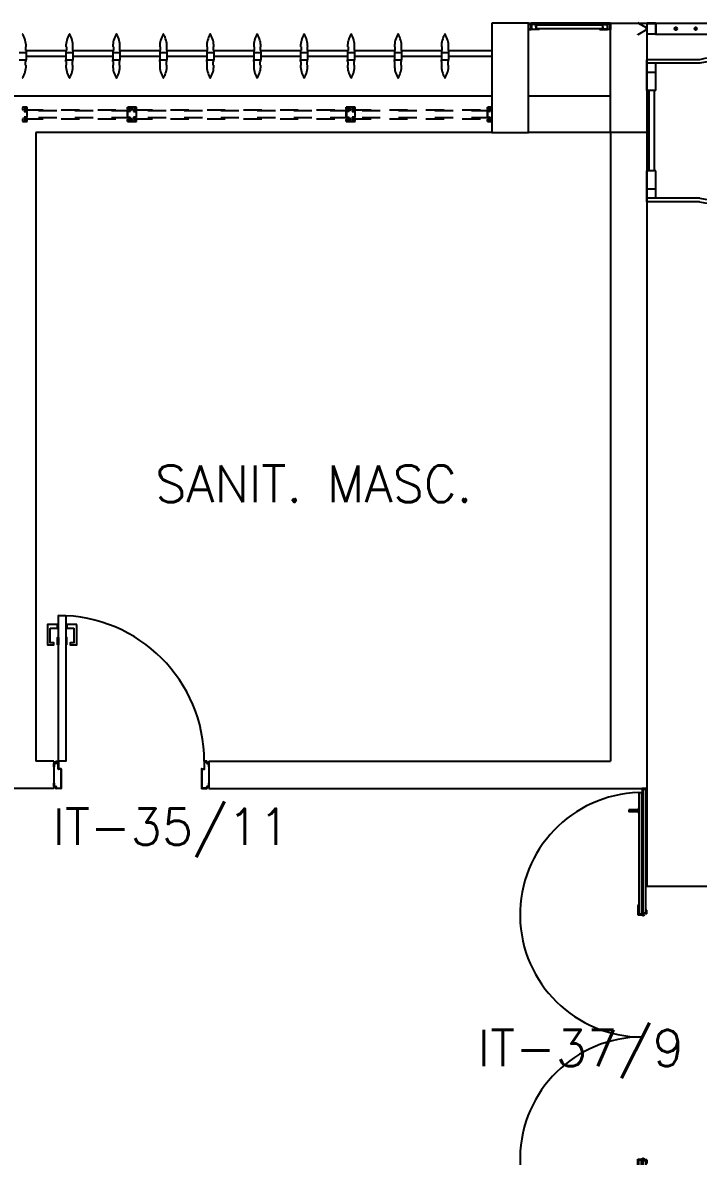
# Model space of a CAD drawing. Header units: millimetres. Extents: x 2686 to 2939, y 1294 to 1441.
# Drawn here: x 2727.7 to 2731.4, y 1432.36 to 1438.58 of the extents above; entities that cross this region are included whole.
import ezdxf

# ---------------------------------------------------------------- set-up
doc = ezdxf.new("R2010")
doc.units = ezdxf.units.MM
doc.linetypes.add('DASHED2', pattern=[0.375, 0.25, -0.125])
doc.linetypes.add('HIDDEN', pattern=[0.375, 0.25, -0.125])
for name, color, linetype in [('AR-ALV', 2, 'Continuous'), ('AR-BRISES', 1, 'Continuous'), ('AR-ESQ', 1, 'Continuous'), ('AR-ESTC', 3, 'Continuous'), ('AR-PORTA', 1, 'Continuous'), ('AR-VIDRO', 2, 'Continuous'), ('BR-PAINEL', 1, 'Continuous'), ('BR-SUPORTE', 1, 'Continuous'), ('DT-ESQ-BAGUETE-C', 1, 'Continuous'), ('DT-ESQ-C', 2, 'Continuous'), ('DT-ESQ-PERFIL CADEIRA-C', 2, 'Continuous'), ('DT-ESQ-PERFIL CADEIRA-V', 2, 'Continuous'), ('DT-ESQ-VENEZIANA-C', 1, 'Continuous'), ('DT-ESQ-VENEZIANA-V', 1, 'Continuous'), ('DT-ESQ-VIDRO-PROJ', 32, 'HIDDEN'), ('DT-TXTMOD', 1, 'Continuous'), ('ENDEREÇO', 2, 'Continuous'), ('EQUIPAMENTO', 2, 'Continuous'), ('grapa', 21, 'HIDDEN'), ('insercao', 4, 'Continuous'), ('maçaneta', 1, 'Continuous'), ('montantes', 1, 'Continuous'), ('mov', 1, 'Continuous'), ('PM-PERFIL U-C', 2, 'Continuous'), ('pm1', 2, 'Continuous'), ('porta-c', 1, 'Continuous'), ('porta-v', 2, 'Continuous'), ('soleira', 1, 'Continuous'), ('TEXTO', 2, 'Continuous')]:
    doc.layers.add(name, color=color, linetype=linetype)
doc.styles.add('S10', font='simplex.shx', dxfattribs={"height": 0.1})
doc.styles.add('UNB-100', font='simplex.shx', dxfattribs={"height": 0.2})
doc.styles.add('UNB1-100', font='simplex.shx', dxfattribs={"height": 0.2})

# ---------------------------------------------------------------- blocks, each defined once
blk = doc.blocks.new('EF58-P')
at = {"layer": 'DT-ESQ-VIDRO-PROJ', "ltscale": 0.1}
for points in [[(0.025, -0.1285), (0.025, -0.1385, -0.414214), (0.0235, -0.14), (0.0015, -0.14, -0.414214), (0, -0.1385), (0, -0.125), (0.0015, -0.125), (0.0015, -0.138, 0.414214), (0.002, -0.1385), (0.023, -0.1385, 0.414214), (0.0235, -0.138), (0.0235, -0.1285), (0.0105, -0.1285, -0.414214), (0.009, -0.127), (0.009, -0.117, -0.414214), (0.0105, -0.1155), (0.0235, -0.1155), (0.0235, -0.0845), (0.0105, -0.0845, -0.414214), (0.009, -0.083), (0.009, -0.073, -0.414214), (0.0105, -0.0715), (0.0235, -0.0715), (0.0235, -0.062, 0.414214), (0.023, -0.0615), (0.002, -0.0615, 0.414214), (0.0015, -0.062), (0.0015, -0.075), (0, -0.075), (0, -0.0615, -0.414214), (0.0015, -0.06), (0.0235, -0.06, -0.414214), (0.025, -0.0615), (0.025, -0.0715, -0.414214), (0.0235, -0.073), (0.0105, -0.073), (0.0105, -0.083), (0.0235, -0.083), (0.0235, -0.083, -0.414214), (0.025, -0.0845), (0.025, -0.1155, -0.414214), (0.0235, -0.117), (0.0235, -0.117), (0.0105, -0.117), (0.0105, -0.127), (0.0235, -0.127, -0.414214)], [(0.75, -0.1285), (0.75, -0.1385, 0.414214), (0.7515, -0.14), (0.7735, -0.14, 0.414214), (0.775, -0.1385), (0.775, -0.125), (0.7735, -0.125), (0.7735, -0.138, -0.414214), (0.773, -0.1385), (0.752, -0.1385, -0.414214), (0.7515, -0.138), (0.7515, -0.1285), (0.7645, -0.1285, 0.414214), (0.766, -0.127), (0.766, -0.117, 0.414214), (0.7645, -0.1155), (0.7515, -0.1155), (0.7515, -0.0845), (0.7645, -0.0845, 0.414214), (0.766, -0.083), (0.766, -0.073, 0.414214), (0.7645, -0.0715), (0.7515, -0.0715), (0.7515, -0.062, -0.414214), (0.752, -0.0615), (0.773, -0.0615, -0.414214), (0.7735, -0.062), (0.7735, -0.075), (0.775, -0.075), (0.775, -0.0615, 0.414214), (0.7735, -0.06), (0.7515, -0.06, 0.414214), (0.75, -0.0615), (0.75, -0.0715, 0.414214), (0.7515, -0.073), (0.7645, -0.073), (0.7645, -0.083), (0.7515, -0.083), (0.7515, -0.083, 0.414214), (0.75, -0.0845), (0.75, -0.1155, 0.414214), (0.7515, -0.117), (0.7515, -0.117), (0.7645, -0.117), (0.7645, -0.127), (0.7515, -0.127, 0.414214)], [(0.8, -0.1285), (0.8, -0.1385, -0.414214), (0.7985, -0.14), (0.7765, -0.14, -0.414214), (0.775, -0.1385), (0.775, -0.125), (0.7765, -0.125), (0.7765, -0.138, 0.414214), (0.777, -0.1385), (0.798, -0.1385, 0.414214), (0.7985, -0.138), (0.7985, -0.1285), (0.7855, -0.1285, -0.414214), (0.784, -0.127), (0.784, -0.117, -0.414214), (0.7855, -0.1155), (0.7985, -0.1155), (0.7985, -0.0845), (0.7855, -0.0845, -0.414214), (0.784, -0.083), (0.784, -0.073, -0.414214), (0.7855, -0.0715), (0.7985, -0.0715), (0.7985, -0.062, 0.414214), (0.798, -0.0615), (0.777, -0.0615, 0.414214), (0.7765, -0.062), (0.7765, -0.075), (0.775, -0.075), (0.775, -0.0615, -0.414214), (0.7765, -0.06), (0.7985, -0.06, -0.414214), (0.8, -0.0615), (0.8, -0.0715, -0.414214), (0.7985, -0.073), (0.7855, -0.073), (0.7855, -0.083), (0.7985, -0.083), (0.7985, -0.083, -0.414214), (0.8, -0.0845), (0.8, -0.1155, -0.414214), (0.7985, -0.117), (0.7985, -0.117), (0.7855, -0.117), (0.7855, -0.127), (0.7985, -0.127, -0.414214)], [(1.95, -0.1285), (1.95, -0.1385, 0.414214), (1.9515, -0.14), (1.9735, -0.14, 0.414214), (1.975, -0.1385), (1.975, -0.125), (1.9735, -0.125), (1.9735, -0.138, -0.414214), (1.973, -0.1385), (1.952, -0.1385, -0.414214), (1.9515, -0.138), (1.9515, -0.1285), (1.9645, -0.1285, 0.414214), (1.966, -0.127), (1.966, -0.117, 0.414214), (1.9645, -0.1155), (1.9515, -0.1155), (1.9515, -0.0845), (1.9645, -0.0845, 0.414214), (1.966, -0.083), (1.966, -0.073, 0.414214), (1.9645, -0.0715), (1.9515, -0.0715), (1.9515, -0.062, -0.414214), (1.952, -0.0615), (1.973, -0.0615, -0.414214), (1.9735, -0.062), (1.9735, -0.075), (1.975, -0.075), (1.975, -0.0615, 0.414214), (1.9735, -0.06), (1.9515, -0.06, 0.414214), (1.95, -0.0615), (1.95, -0.0715, 0.414214), (1.9515, -0.073), (1.9645, -0.073), (1.9645, -0.083), (1.9515, -0.083), (1.9515, -0.083, 0.414214), (1.95, -0.0845), (1.95, -0.1155, 0.414214), (1.9515, -0.117), (1.9515, -0.117), (1.9645, -0.117), (1.9645, -0.127), (1.9515, -0.127, 0.414214)], [(2, -0.1285), (2, -0.1385, -0.414214), (1.9985, -0.14), (1.9765, -0.14, -0.414214), (1.975, -0.1385), (1.975, -0.125), (1.9765, -0.125), (1.9765, -0.138, 0.414214), (1.977, -0.1385), (1.998, -0.1385, 0.414214), (1.9985, -0.138), (1.9985, -0.1285), (1.9855, -0.1285, -0.414214), (1.984, -0.127), (1.984, -0.117, -0.414214), (1.9855, -0.1155), (1.9985, -0.1155), (1.9985, -0.0845), (1.9855, -0.0845, -0.414214), (1.984, -0.083), (1.984, -0.073, -0.414214), (1.9855, -0.0715), (1.9985, -0.0715), (1.9985, -0.062, 0.414214), (1.998, -0.0615), (1.977, -0.0615, 0.414214), (1.9765, -0.062), (1.9765, -0.075), (1.975, -0.075), (1.975, -0.0615, -0.414214), (1.9765, -0.06), (1.9985, -0.06, -0.414214), (2, -0.0615), (2, -0.0715, -0.414214), (1.9985, -0.073), (1.9855, -0.073), (1.9855, -0.083), (1.9985, -0.083), (1.9985, -0.083, -0.414214), (2, -0.0845), (2, -0.1155, -0.414214), (1.9985, -0.117), (1.9985, -0.117), (1.9855, -0.117), (1.9855, -0.127), (1.9985, -0.127, -0.414214)]]:
    blk.add_lwpolyline(points, format="xyb", close=True, dxfattribs=at)
for points in [[(2.575, -0.125), (2.5735, -0.125), (2.5735, -0.138, -0.414214), (2.573, -0.1385), (2.552, -0.1385, -0.414214), (2.5515, -0.138), (2.5515, -0.1285), (2.5645, -0.1285, 0.414214), (2.566, -0.127), (2.566, -0.117, 0.414214), (2.5645, -0.1155), (2.5515, -0.1155), (2.5515, -0.0845), (2.5645, -0.0845, 0.414214), (2.566, -0.083), (2.566, -0.073, 0.414214), (2.5645, -0.0715), (2.5515, -0.0715), (2.5515, -0.062, -0.414214), (2.552, -0.0615), (2.573, -0.0615, -0.414214), (2.5735, -0.062), (2.5735, -0.075), (2.575, -0.075)], [(2.575, -0.0615, 0.414214), (2.5735, -0.06), (2.5515, -0.06, 0.414214), (2.55, -0.0615), (2.55, -0.0715, 0.414214), (2.5515, -0.073), (2.5645, -0.073), (2.5645, -0.083), (2.5515, -0.083), (2.5515, -0.083, 0.414214), (2.55, -0.0845), (2.55, -0.1155, 0.414214), (2.5515, -0.117), (2.5515, -0.117), (2.5645, -0.117), (2.5645, -0.127), (2.5515, -0.127, 0.414214), (2.55, -0.1285), (2.55, -0.1385, 0.414214), (2.5515, -0.14), (2.5735, -0.14, 0.414214), (2.575, -0.1385)]]:
    blk.add_lwpolyline(points, format="xyb", dxfattribs=at)
for points in [[(0.7625, -0.081), (0.7625, -0.075), (0.0125, -0.075), (0.0125, -0.081)], [(0.7625, -0.119), (0.7625, -0.125), (0.0125, -0.125), (0.0125, -0.119)], [(1.9625, -0.081), (1.9625, -0.075), (0.7875, -0.075), (0.7875, -0.081)], [(1.9625, -0.119), (1.9625, -0.125), (0.7875, -0.125), (0.7875, -0.119)], [(2.5625, -0.081), (2.5625, -0.075), (1.9875, -0.075), (1.9875, -0.081)], [(2.5625, -0.119), (2.5625, -0.125), (1.9875, -0.125), (1.9875, -0.119)]]:
    blk.add_lwpolyline(points, close=True, dxfattribs=at)
at = {"layer": 'DT-TXTMOD', "ltscale": 0.1, "style": 'S10', "flags": 3}
for tag, p in [('M01', (0.025, -0.28)), ('M02', (0.3253, -0.28)), ('M03', (0.627, -0.28)), ('M04', (0.9288, -0.28)), ('M05', (1.2306, -0.28)), ('M06', (1.5323, -0.28)), ('M07', (1.8341, -0.28)), ('M08', (2.1359, -0.28)), ('M09', (2.4376, -0.28)), ('M10', (2.7394, -0.28)), ('M11', (3.0412, -0.28)), ('M12', (3.3429, -0.28)), ('M13', (3.6447, -0.28)), ('M14', (3.9464, -0.28)), ('M15', (4.2482, -0.28)), ('M16', (4.55, -0.28)), ('M17', (4.8517, -0.28))]:
    blk.add_attdef(tag, p, '', height=0.1, dxfattribs=at)
blk = doc.blocks.new('PV1')
at = {"layer": 'AR-VIDRO'}
for p, q in [((0.6825, 0.02), (0.005, 0.02)), ((0.6825, 0.005), (0.005, 0.005)), ((0.0215, 0.0443), (0.0215, 0.0293)), ((0.0215, 0.0443), (0.6875, 0.0443)), ((0.0215, 0.0293), (0.6875, 0.0293)), ((2.7035, 0.0443), (2.0375, 0.0443)), ((2.7035, 0.0293), (2.0375, 0.0293)), ((2.0425, 0.02), (2.72, 0.02)), ((2.0425, 0.005), (2.72, 0.005)), ((2.7035, 0.0443), (2.7035, 0.0293))]:
    blk.add_line(p, q, dxfattribs=at)
at = {"layer": 'maçaneta'}
for p, q in [((0.1165, 0.0993), (0.1265, 0.0993)), ((0.1165, 0.0493), (0.1165, 0.0993)), ((0.1265, 0.0493), (0.1265, 0.0993)), ((2.5985, 0.0493), (2.5985, 0.0993)), ((2.6085, 0.0993), (2.5985, 0.0993)), ((2.6085, 0.0493), (2.6085, 0.0993)), ((0.1115, 0.0443), (0.1115, 0.0493)), ((0.1115, 0.0493), (0.1315, 0.0493)), ((0.1315, 0.0443), (0.1315, 0.0493)), ((2.6135, 0.0493), (2.5935, 0.0493)), ((2.5935, 0.0443), (2.5935, 0.0493)), ((2.6135, 0.0443), (2.6135, 0.0493))]:
    blk.add_line(p, q, dxfattribs=at)
at = {"layer": 'montantes'}
for p, q in [((0, 0), (0, 0.025)), ((0, 0.025), (0.02, 0.025)), ((0, 0), (0.02, 0)), ((0.005, 0.005), (0.005, 0.02)), ((0.02, 0.02), (0.02, 0.025)), ((0.02, 0), (0.02, 0.005)), ((0.6425, 0.0493), (0.6925, 0.0493)), ((0.6425, 0.025), (0.6925, 0.025)), ((0.6875, 0.025), (0.6675, 0.025)), ((0.6675, 0.02), (0.6675, 0.025)), ((0.6675, 0), (0.6675, 0.005)), ((0.6875, 0), (0.6675, 0)), ((0.6825, 0.005), (0.6825, 0.02)), ((0.6875, 0.0443), (0.6875, 0.0293)), ((0.6875, 0), (0.6875, 0.025)), ((0.6925, 0.0493), (0.6925, 0.025)), ((2.0325, 0.0493), (2.0325, 0.025)), ((2.0825, 0.0493), (2.0325, 0.0493)), ((2.0825, 0.025), (2.0325, 0.025)), ((2.0375, 0.0443), (2.0375, 0.0293)), ((2.0375, 0.025), (2.0575, 0.025)), ((2.0375, 0), (2.0375, 0.025)), ((2.0375, 0), (2.0575, 0)), ((2.0425, 0.005), (2.0425, 0.02)), ((2.0575, 0.02), (2.0575, 0.025)), ((2.0575, 0), (2.0575, 0.005)), ((2.705, 0.02), (2.705, 0.025)), ((2.725, 0.025), (2.705, 0.025)), ((2.705, 0), (2.705, 0.005)), ((2.725, 0), (2.705, 0)), ((2.72, 0.005), (2.72, 0.02)), ((2.725, 0), (2.725, 0.025))]:
    blk.add_line(p, q, dxfattribs=at)
for centre in [(0.6925, 0.02), (2.0325, 0.02)]:
    blk.add_circle(centre, 0.005, dxfattribs=at)
for centre, start, end in [((0.6425, 0.0443), 90, 180), ((0.6425, 0.03), 180, 270), ((2.0825, 0.0443), 0, 90), ((2.0825, 0.03), 270, 0)]:
    blk.add_arc(centre, 0.005, start, end, dxfattribs=at)
at = {"layer": 'mov'}
for centre, start, end in [((0.692, 0.025), 0, 178.35472), ((2.033, 0.025), 1.64528, 180)]:
    blk.add_arc(centre, 0.6705, start, end, dxfattribs=at)
blk = doc.blocks.new('BR-MODULO8')
at = {"layer": 'BR-PAINEL'}
for p, q in [((-2.5583, 0.27), (-2.5583, 0.25)), ((-2.5558, 0.27), (-2.5583, 0.27)), ((-2.5558, 0.25), (-2.5583, 0.25)), ((-2.5558, 0.25), (-2.5558, 0.24)), ((-2.3367, 0.27), (-2.3342, 0.27)), ((-2.3367, 0.25), (-2.3367, 0.24)), ((-2.3367, 0.25), (-2.3342, 0.25)), ((-2.3342, 0.27), (-2.3342, 0.25)), ((-2.3008, 0.27), (-2.3008, 0.25)), ((-2.2983, 0.27), (-2.3008, 0.27)), ((-2.2983, 0.25), (-2.3008, 0.25)), ((-2.2983, 0.25), (-2.2983, 0.24)), ((-2.0792, 0.27), (-2.0767, 0.27)), ((-2.0792, 0.25), (-2.0792, 0.24)), ((-2.0792, 0.25), (-2.0767, 0.25)), ((-2.0767, 0.27), (-2.0767, 0.25)), ((-2.0433, 0.27), (-2.0433, 0.25)), ((-2.0408, 0.27), (-2.0433, 0.27)), ((-2.0408, 0.25), (-2.0433, 0.25)), ((-2.0408, 0.25), (-2.0408, 0.24)), ((-1.8217, 0.27), (-1.8192, 0.27)), ((-1.8217, 0.25), (-1.8217, 0.24)), ((-1.8217, 0.25), (-1.8192, 0.25)), ((-1.8192, 0.27), (-1.8192, 0.25)), ((-1.7858, 0.27), (-1.7858, 0.25)), ((-1.7833, 0.27), (-1.7858, 0.27)), ((-1.7833, 0.25), (-1.7858, 0.25)), ((-1.7833, 0.25), (-1.7833, 0.24)), ((-1.5642, 0.27), (-1.5617, 0.27)), ((-1.5642, 0.25), (-1.5642, 0.24)), ((-1.5642, 0.25), (-1.5617, 0.25)), ((-1.5617, 0.27), (-1.5617, 0.25)), ((-1.5283, 0.27), (-1.5283, 0.25)), ((-1.5258, 0.27), (-1.5283, 0.27)), ((-1.5258, 0.25), (-1.5283, 0.25)), ((-1.5258, 0.25), (-1.5258, 0.24)), ((-1.3067, 0.27), (-1.3042, 0.27)), ((-1.3067, 0.25), (-1.3067, 0.24)), ((-1.3067, 0.25), (-1.3042, 0.25)), ((-1.3042, 0.27), (-1.3042, 0.25)), ((-1.2708, 0.27), (-1.2708, 0.25)), ((-1.2683, 0.27), (-1.2708, 0.27)), ((-1.2683, 0.25), (-1.2708, 0.25)), ((-1.2683, 0.25), (-1.2683, 0.24)), ((-1.0492, 0.27), (-1.0467, 0.27)), ((-1.0492, 0.25), (-1.0492, 0.24)), ((-1.0492, 0.25), (-1.0467, 0.25)), ((-1.0467, 0.27), (-1.0467, 0.25)), ((-1.0133, 0.27), (-1.0133, 0.25)), ((-1.0108, 0.27), (-1.0133, 0.27)), ((-1.0108, 0.25), (-1.0133, 0.25)), ((-1.0108, 0.25), (-1.0108, 0.24)), ((-0.7917, 0.27), (-0.7892, 0.27)), ((-0.7917, 0.25), (-0.7917, 0.24)), ((-0.7917, 0.25), (-0.7892, 0.25)), ((-0.7892, 0.27), (-0.7892, 0.25)), ((-0.7558, 0.27), (-0.7558, 0.25)), ((-0.7533, 0.27), (-0.7558, 0.27)), ((-0.7533, 0.25), (-0.7558, 0.25)), ((-0.7533, 0.25), (-0.7533, 0.24)), ((-0.5342, 0.27), (-0.5317, 0.27)), ((-0.5342, 0.25), (-0.5317, 0.25)), ((-0.5342, 0.25), (-0.5342, 0.24)), ((-0.5317, 0.27), (-0.5317, 0.25)), ((-0.4958, 0.27), (-0.4983, 0.27)), ((-0.4983, 0.27), (-0.4983, 0.25)), ((-0.4958, 0.25), (-0.4983, 0.25)), ((-0.4958, 0.25), (-0.4958, 0.24)), ((-0.2767, 0.27), (-0.2742, 0.27)), ((-0.2767, 0.25), (-0.2767, 0.24)), ((-0.2767, 0.25), (-0.2742, 0.25)), ((-0.2742, 0.27), (-0.2742, 0.25)), ((-0.2408, 0.27), (-0.2408, 0.25)), ((-0.2383, 0.27), (-0.2408, 0.27)), ((-0.2383, 0.25), (-0.2408, 0.25)), ((-0.2383, 0.25), (-0.2383, 0.24)), ((-2.5942, 0.24), (-2.5558, 0.24)), ((-2.5942, 0.2), (-2.5558, 0.2)), ((-2.5558, 0.19), (-2.5583, 0.19)), ((-2.5583, 0.17), (-2.5583, 0.19)), ((-2.5558, 0.24), (-2.5558, 0.2)), ((-2.5558, 0.19), (-2.5558, 0.2)), ((-2.3367, 0.24), (-2.2983, 0.24)), ((-2.3367, 0.24), (-2.3367, 0.2)), ((-2.3367, 0.2), (-2.2983, 0.2)), ((-2.3367, 0.19), (-2.3367, 0.2)), ((-2.3367, 0.19), (-2.3342, 0.19)), ((-2.3342, 0.17), (-2.3342, 0.19)), ((-2.2983, 0.19), (-2.3008, 0.19)), ((-2.3008, 0.17), (-2.3008, 0.19)), ((-2.2983, 0.24), (-2.2983, 0.2)), ((-2.2983, 0.19), (-2.2983, 0.2)), ((-2.0792, 0.24), (-2.0408, 0.24)), ((-2.0792, 0.24), (-2.0792, 0.2)), ((-2.0792, 0.2), (-2.0408, 0.2)), ((-2.0792, 0.19), (-2.0792, 0.2)), ((-2.0792, 0.19), (-2.0767, 0.19)), ((-2.0767, 0.17), (-2.0767, 0.19)), ((-2.0408, 0.19), (-2.0433, 0.19)), ((-2.0433, 0.17), (-2.0433, 0.19)), ((-2.0408, 0.24), (-2.0408, 0.2)), ((-2.0408, 0.19), (-2.0408, 0.2)), ((-1.8217, 0.24), (-1.7833, 0.24)), ((-1.8217, 0.24), (-1.8217, 0.2)), ((-1.8217, 0.2), (-1.7833, 0.2)), ((-1.8217, 0.19), (-1.8217, 0.2)), ((-1.8217, 0.19), (-1.8192, 0.19)), ((-1.8192, 0.17), (-1.8192, 0.19)), ((-1.7833, 0.19), (-1.7858, 0.19)), ((-1.7858, 0.17), (-1.7858, 0.19)), ((-1.7833, 0.24), (-1.7833, 0.2)), ((-1.7833, 0.19), (-1.7833, 0.2)), ((-1.5642, 0.24), (-1.5258, 0.24)), ((-1.5642, 0.24), (-1.5642, 0.2)), ((-1.5642, 0.2), (-1.5258, 0.2)), ((-1.5642, 0.19), (-1.5642, 0.2)), ((-1.5642, 0.19), (-1.5617, 0.19)), ((-1.5617, 0.17), (-1.5617, 0.19)), ((-1.5258, 0.19), (-1.5283, 0.19)), ((-1.5283, 0.17), (-1.5283, 0.19)), ((-1.5258, 0.24), (-1.5258, 0.2)), ((-1.5258, 0.19), (-1.5258, 0.2)), ((-1.3067, 0.24), (-1.2683, 0.24)), ((-1.3067, 0.24), (-1.3067, 0.2)), ((-1.3067, 0.2), (-1.2683, 0.2)), ((-1.3067, 0.19), (-1.3067, 0.2)), ((-1.3067, 0.19), (-1.3042, 0.19)), ((-1.3042, 0.17), (-1.3042, 0.19)), ((-1.2683, 0.19), (-1.2708, 0.19)), ((-1.2708, 0.17), (-1.2708, 0.19)), ((-1.2683, 0.24), (-1.2683, 0.2)), ((-1.2683, 0.19), (-1.2683, 0.2)), ((-1.0492, 0.24), (-1.0108, 0.24)), ((-1.0492, 0.24), (-1.0492, 0.2)), ((-1.0492, 0.2), (-1.0108, 0.2)), ((-1.0492, 0.19), (-1.0492, 0.2)), ((-1.0492, 0.19), (-1.0467, 0.19)), ((-1.0467, 0.17), (-1.0467, 0.19)), ((-1.0108, 0.19), (-1.0133, 0.19)), ((-1.0133, 0.17), (-1.0133, 0.19)), ((-1.0108, 0.24), (-1.0108, 0.2)), ((-1.0108, 0.19), (-1.0108, 0.2)), ((-0.7917, 0.24), (-0.7533, 0.24)), ((-0.7917, 0.24), (-0.7917, 0.2)), ((-0.7917, 0.2), (-0.7533, 0.2)), ((-0.7917, 0.19), (-0.7917, 0.2)), ((-0.7917, 0.19), (-0.7892, 0.19)), ((-0.7892, 0.17), (-0.7892, 0.19)), ((-0.7533, 0.19), (-0.7558, 0.19)), ((-0.7558, 0.17), (-0.7558, 0.19)), ((-0.7533, 0.24), (-0.7533, 0.2)), ((-0.7533, 0.19), (-0.7533, 0.2)), ((-0.5342, 0.24), (-0.5342, 0.2)), ((-0.5342, 0.24), (-0.4958, 0.24)), ((-0.5342, 0.19), (-0.5342, 0.2)), ((-0.5342, 0.2), (-0.4958, 0.2)), ((-0.5342, 0.19), (-0.5317, 0.19)), ((-0.5317, 0.17), (-0.5317, 0.19)), ((-0.4983, 0.17), (-0.4983, 0.19)), ((-0.4958, 0.19), (-0.4983, 0.19)), ((-0.4958, 0.24), (-0.4958, 0.2)), ((-0.4958, 0.19), (-0.4958, 0.2)), ((-0.2767, 0.24), (-0.2383, 0.24)), ((-0.2767, 0.24), (-0.2767, 0.2)), ((-0.2767, 0.2), (-0.2383, 0.2)), ((-0.2767, 0.19), (-0.2767, 0.2)), ((-0.2767, 0.19), (-0.2742, 0.19)), ((-0.2742, 0.17), (-0.2742, 0.19)), ((-0.2383, 0.19), (-0.2408, 0.19)), ((-0.2408, 0.17), (-0.2408, 0.19)), ((-0.2383, 0.24), (-0.2383, 0.2)), ((-0.2383, 0.19), (-0.2383, 0.2)), ((-2.5558, 0.17), (-2.5583, 0.17)), ((-2.3367, 0.17), (-2.3342, 0.17)), ((-2.2983, 0.17), (-2.3008, 0.17)), ((-2.0792, 0.17), (-2.0767, 0.17)), ((-2.0408, 0.17), (-2.0433, 0.17)), ((-1.8217, 0.17), (-1.8192, 0.17)), ((-1.7833, 0.17), (-1.7858, 0.17)), ((-1.5642, 0.17), (-1.5617, 0.17)), ((-1.5258, 0.17), (-1.5283, 0.17)), ((-1.3067, 0.17), (-1.3042, 0.17)), ((-1.2683, 0.17), (-1.2708, 0.17)), ((-1.0492, 0.17), (-1.0467, 0.17)), ((-1.0108, 0.17), (-1.0133, 0.17)), ((-0.7917, 0.17), (-0.7892, 0.17)), ((-0.7533, 0.17), (-0.7558, 0.17)), ((-0.5342, 0.17), (-0.5317, 0.17)), ((-0.4958, 0.17), (-0.4983, 0.17)), ((-0.2767, 0.17), (-0.2742, 0.17)), ((-0.2383, 0.17), (-0.2408, 0.17))]:
    blk.add_line(p, q, dxfattribs=at)
for centre, radius, start, end in [((-2.575, 0.3387), 0.001, 37.1012, 142.8988), ((-2.6808, 0.2739), 0.1251, 358.22796, 31.52794), ((-2.2117, 0.2739), 0.1251, 148.47206, 181.77204), ((-2.3175, 0.3387), 0.001, 37.1012, 142.8988), ((-2.4233, 0.2739), 0.1251, 358.22796, 31.52794), ((-1.9542, 0.2739), 0.1251, 148.47206, 181.77204), ((-2.06, 0.3387), 0.001, 37.1012, 142.8988), ((-2.1658, 0.2739), 0.1251, 358.22796, 31.52794), ((-1.6967, 0.2739), 0.1251, 148.47206, 181.77204), ((-1.8025, 0.3387), 0.001, 37.1012, 142.8988), ((-1.9083, 0.2739), 0.1251, 358.22796, 31.52794), ((-1.4392, 0.2739), 0.1251, 148.47206, 181.77204), ((-1.545, 0.3387), 0.001, 37.1012, 142.8988), ((-1.6508, 0.2739), 0.1251, 358.22796, 31.52794), ((-1.1817, 0.2739), 0.1251, 148.47206, 181.77204), ((-1.2875, 0.3387), 0.001, 37.1012, 142.8988), ((-1.3933, 0.2739), 0.1251, 358.22796, 31.52794), ((-0.9242, 0.2739), 0.1251, 148.47206, 181.77204), ((-1.03, 0.3387), 0.001, 37.1012, 142.8988), ((-1.1358, 0.2739), 0.1251, 358.22796, 31.52794), ((-0.6667, 0.2739), 0.1251, 148.47206, 181.77204), ((-0.7725, 0.3387), 0.001, 37.1012, 142.8988), ((-0.8783, 0.2739), 0.1251, 358.22796, 31.52794), ((-0.4092, 0.2739), 0.1251, 148.47206, 181.77204), ((-0.515, 0.3387), 0.001, 37.1012, 142.8988), ((-0.6208, 0.2739), 0.1251, 358.22796, 31.52794), ((-0.1517, 0.2739), 0.1251, 148.47206, 181.77204), ((-0.2575, 0.3387), 0.001, 37.1012, 142.8988), ((-0.3633, 0.2739), 0.1251, 358.22796, 31.52794), ((-2.6808, 0.1661), 0.1251, 328.47206, 1.77204), ((-2.2117, 0.1661), 0.1251, 178.22796, 211.52794), ((-2.4233, 0.1661), 0.1251, 328.47206, 1.77204), ((-1.9542, 0.1661), 0.1251, 178.22796, 211.52794), ((-2.1658, 0.1661), 0.1251, 328.47206, 1.77204), ((-1.6967, 0.1661), 0.1251, 178.22796, 211.52794), ((-1.9083, 0.1661), 0.1251, 328.47206, 1.77204), ((-1.4392, 0.1661), 0.1251, 178.22796, 211.52794), ((-1.6508, 0.1661), 0.1251, 328.47206, 1.77204), ((-1.1817, 0.1661), 0.1251, 178.22796, 211.52794), ((-1.3933, 0.1661), 0.1251, 328.47206, 1.77204), ((-0.9242, 0.1661), 0.1251, 178.22796, 211.52794), ((-1.1358, 0.1661), 0.1251, 328.47206, 1.77204), ((-0.6667, 0.1661), 0.1251, 178.22796, 211.52794), ((-0.8783, 0.1661), 0.1251, 328.47206, 1.77204), ((-0.4092, 0.1661), 0.1251, 178.22796, 211.52794), ((-0.6208, 0.1661), 0.1251, 328.47206, 1.77204), ((-0.1517, 0.1661), 0.1251, 178.22796, 211.52794), ((-0.3633, 0.1661), 0.1251, 328.47206, 1.77204), ((-2.575, 0.1013), 0.001, 217.1012, 322.8988), ((-2.3175, 0.1013), 0.001, 217.1012, 322.8988), ((-2.06, 0.1013), 0.001, 217.1012, 322.8988), ((-1.8025, 0.1013), 0.001, 217.1012, 322.8988), ((-1.545, 0.1013), 0.001, 217.1012, 322.8988), ((-1.2875, 0.1013), 0.001, 217.1012, 322.8988), ((-1.03, 0.1013), 0.001, 217.1012, 322.8988), ((-0.7725, 0.1013), 0.001, 217.1012, 322.8988), ((-0.515, 0.1013), 0.001, 217.1012, 322.8988), ((-0.2575, 0.1013), 0.001, 217.1012, 322.8988)]:
    blk.add_arc(centre, radius, start, end, dxfattribs=at)
at = {"layer": 'BR-SUPORTE'}
for p, q in [((-2.5558, 0.25), (-2.3342, 0.25)), ((-2.2983, 0.25), (-2.0767, 0.25)), ((-2.0408, 0.25), (-1.8192, 0.25)), ((-1.7833, 0.25), (-1.5617, 0.25)), ((-1.5258, 0.25), (-1.3042, 0.25)), ((-1.2683, 0.25), (-1.0467, 0.25)), ((-1.0108, 0.25), (-0.7892, 0.25)), ((-0.7533, 0.25), (-0.5317, 0.25)), ((-0.4958, 0.25), (-0.2742, 0.25)), ((-0.2383, 0.25), (0, 0.25)), ((-2.5558, 0.22), (-2.3367, 0.22)), ((-2.2983, 0.22), (-2.0792, 0.22)), ((-2.0408, 0.22), (-1.8217, 0.22)), ((-1.7833, 0.22), (-1.5642, 0.22)), ((-1.5258, 0.22), (-1.3067, 0.22)), ((-1.2683, 0.22), (-1.0492, 0.22)), ((-1.0108, 0.22), (-0.7917, 0.22)), ((-0.7533, 0.22), (-0.5342, 0.22)), ((-0.4958, 0.22), (-0.2767, 0.22)), ((-0.2383, 0.22), (0, 0.22))]:
    blk.add_line(p, q, dxfattribs=at)
blk = doc.blocks.new('PM3')
at = {"layer": 'maçaneta'}
for points in [[(0.02, 0.825), (-0.035, 0.825), (-0.035, 0.715), (0, 0.715), (0, 0.725), (-0.02, 0.725), (-0.02, 0.8035, -0.414214), (-0.0185, 0.805), (0.02, 0.805)], [(0.125, 0.825), (0.07, 0.825), (0.07, 0.805), (0.1085, 0.805, -0.414214), (0.11, 0.8035), (0.11, 0.725), (0.09, 0.725), (0.09, 0.715), (0.125, 0.715)]]:
    blk.add_lwpolyline(points, format="xyb", close=True, dxfattribs=at)
for points in [[(0.02, 0.715), (0.02, 0.755), (0.025, 0.755), (0.025, 0.715)], [(0.07, 0.715), (0.07, 0.755), (0.065, 0.755), (0.065, 0.715)]]:
    blk.add_lwpolyline(points, close=True, dxfattribs=at)
at = {"layer": 'mov'}
blk.add_arc((0.025, 0.075), 0.8, 0, 90, dxfattribs=at)
at = {"layer": 'PM-PERFIL U-C'}
for p, q in [((0, 0.045), (0, 0.0635)), ((0.0015, 0.065), (0.01, 0.065)), ((0.002, 0.063), (0.002, 0.045)), ((0.0105, 0.063), (0.002, 0.063)), ((0.01, 0.065), (0.01, 0.0735)), ((0.0115, 0.075), (0.0235, 0.075)), ((0.012, 0.073), (0.012, 0.0645)), ((0.023, 0.073), (0.012, 0.073)), ((0.023, 0.0335), (0.023, 0.073)), ((0.025, 0.0735), (0.025, 0.034)), ((0.825, 0.0735), (0.825, 0.034)), ((0.8385, 0.075), (0.8265, 0.075)), ((0.827, 0.073), (0.838, 0.073)), ((0.827, 0.0335), (0.827, 0.073)), ((0.838, 0.073), (0.838, 0.0645)), ((0.8395, 0.063), (0.848, 0.063)), ((0.84, 0.065), (0.84, 0.0735)), ((0.8485, 0.065), (0.84, 0.065)), ((0.848, 0.063), (0.848, 0.045)), ((0.85, 0.045), (0.85, 0.0635)), ((0.002, 0.045), (0, 0.045)), ((0.038, 0.032), (0.0245, 0.032)), ((0.0385, 0.034), (0.025, 0.034)), ((0.038, 0.032), (0.038, -0.073)), ((0.04, 0.0325), (0.04, -0.0735)), ((0.81, 0.0325), (0.81, -0.0735)), ((0.8115, 0.034), (0.825, 0.034)), ((0.812, 0.032), (0.8255, 0.032)), ((0.812, 0.032), (0.812, -0.073)), ((0.848, 0.045), (0.85, 0.045)), ((0, -0.045), (0.002, -0.045)), ((0, -0.0635), (0, -0.045)), ((0.002, -0.045), (0.002, -0.063)), ((0.85, -0.045), (0.848, -0.045)), ((0.848, -0.045), (0.848, -0.063)), ((0.85, -0.0635), (0.85, -0.045)), ((0.01, -0.065), (0.0015, -0.065)), ((0.002, -0.063), (0.0105, -0.063)), ((0.01, -0.0735), (0.01, -0.065)), ((0.0385, -0.075), (0.0115, -0.075)), ((0.012, -0.0645), (0.012, -0.073)), ((0.012, -0.073), (0.038, -0.073)), ((0.8115, -0.075), (0.8385, -0.075)), ((0.838, -0.073), (0.812, -0.073)), ((0.838, -0.0645), (0.838, -0.073)), ((0.848, -0.063), (0.8395, -0.063)), ((0.84, -0.0735), (0.84, -0.065)), ((0.84, -0.065), (0.8485, -0.065))]:
    blk.add_line(p, q, dxfattribs=at)
for centre, start, end in [((0.0015, 0.0635), 90, 180), ((0.0115, 0.0735), 90, 180), ((0.0105, 0.0645), 270, 0), ((0.0235, 0.0735), 360, 90), ((0.8265, 0.0735), 90, 180), ((0.8395, 0.0645), 180, 270), ((0.8385, 0.0735), 0, 90), ((0.8485, 0.0635), 0, 90), ((0.0245, 0.0335), 180, 270), ((0.0385, 0.0325), 0, 90), ((0.8115, 0.0325), 90, 180), ((0.8255, 0.0335), 270, 0), ((0.0015, -0.0635), 180, 270), ((0.0115, -0.0735), 180, 270), ((0.0105, -0.0645), 0, 90), ((0.0385, -0.0735), 269.93864, 0), ((0.8115, -0.0735), 180, 270.06136), ((0.8395, -0.0645), 90, 180), ((0.8385, -0.0735), 270, 0), ((0.8485, -0.0635), 270, 0)]:
    blk.add_arc(centre, 0.0015, start, end, dxfattribs=at)
at = {"layer": 'pm1'}
blk.add_lwpolyline([(0.065, 0.875), (0.065, 0.075), (0.025, 0.075), (0.025, 0.875)], close=True, dxfattribs=at)
blk = doc.blocks.new('EF01C-P')
at = {"layer": 'DT-ESQ-BAGUETE-C', "ltscale": 0.1}
for points in [[(0.0015, 0.035), (0.015, 0.035), (0.015, 0.0335), (0.0015, 0.0335), (0.0015, 0.005), (0.015, 0.005), (0.015, 0.0035), (0.0015, 0.0035, -0.414214), (0, 0.005), (0, 0.0335, -0.414214)], [(0.4485, 0.035), (0.435, 0.035), (0.435, 0.0335), (0.4485, 0.0335), (0.4485, 0.005), (0.435, 0.005), (0.435, 0.0035), (0.4485, 0.0035, 0.414214), (0.45, 0.005), (0.45, 0.0335, 0.414214)]]:
    blk.add_lwpolyline(points, format="xyb", close=True, dxfattribs=at)
at = {"layer": 'DT-ESQ-PERFIL CADEIRA-C', "ltscale": 0.1}
for points in [[(0.01, 0.0015), (0.01, 0.003), (0.0015, 0.003, 1), (0.0015, 0), (0.015, 0, 0.414214), (0.0165, 0.0015), (0.0165, 0.0335), (0.043, 0.0335)], [(0.043, 0.0065), (0.018, 0.0065), (0.018, 0.0165), (0.0165, 0.0165), (0.0165, 0.0065, 0.414214), (0.018, 0.005), (0.043, 0.005), (0.0565, 0.005, 1), (0.0565, 0.008), (0.043, 0.008), (0.043, 0.02), (0.043, 0.032), (0.0565, 0.032, 1), (0.0565, 0.035), (0.043, 0.035), (0.0165, 0.035, 0.414214), (0.015, 0.0335), (0.015, 0.0015), (0.0015, 0.0015)], [(0.0415, 0.02), (0.0415, 0.032, -0.414214), (0.043, 0.0335), (0.0565, 0.0335)], [(0.0415, 0.02), (0.0415, 0.008, 0.414214), (0.043, 0.0065), (0.0565, 0.0065)], [(0.407, 0.0065), (0.432, 0.0065), (0.432, 0.0165), (0.4335, 0.0165), (0.4335, 0.0065, -0.414214), (0.432, 0.005), (0.407, 0.005), (0.3935, 0.005, -1), (0.3935, 0.008), (0.407, 0.008), (0.407, 0.02), (0.407, 0.032), (0.3935, 0.032, -1), (0.3935, 0.035), (0.407, 0.035), (0.4335, 0.035, -0.414214), (0.435, 0.0335), (0.435, 0.0015), (0.4485, 0.0015)], [(0.4085, 0.02), (0.4085, 0.032, 0.414214), (0.407, 0.0335), (0.3935, 0.0335)], [(0.4085, 0.02), (0.4085, 0.008, -0.414214), (0.407, 0.0065), (0.3935, 0.0065)], [(0.44, 0.0015), (0.44, 0.003), (0.4485, 0.003, -1), (0.4485, 0), (0.435, 0, -0.414214), (0.4335, 0.0015), (0.4335, 0.0335), (0.407, 0.0335)]]:
    blk.add_lwpolyline(points, format="xyb", dxfattribs=at)
at = {"layer": 'DT-ESQ-PERFIL CADEIRA-V', "ltscale": 0.1}
blk.add_line((0.015, 0), (0.435, 0), dxfattribs=at)
at = {"layer": 'DT-ESQ-VENEZIANA-C', "ltscale": 0.1}
for p, q in [((0.043, 0.0105), (0.407, 0.0105)), ((0.043, 0.009), (0.407, 0.009))]:
    blk.add_line(p, q, dxfattribs=at)
at = {"layer": 'DT-ESQ-VENEZIANA-V', "ltscale": 0.1}
blk.add_line((0.043, 0.031), (0.407, 0.031), dxfattribs=at)
at = {"layer": 'DT-TXTMOD', "ltscale": 0.1, "style": 'S10', "flags": 3}
blk.add_attdef('EF01C', (0.0208, -0.14), '', height=0.1, dxfattribs=at)
blk = doc.blocks.new('escada tipo marinheiro')
at = {"layer": 'EQUIPAMENTO'}
for p, q in [((-0.3382, 0.0101), (-0.05, 0.0101)), ((-0.05, 0.0101), (-0.05, -0.16)), ((-0.3405, -0.01), (-0.05, -0.01)), ((-0.1, -0.01), (-0.1, -0.16)), ((-0.1, -0.06), (-0.05, -0.06)), ((-0.1, -0.16), (-0.05, -0.16)), ((-0.09, -0.6), (-0.09, -0.16)), ((-0.06, -0.6), (-0.06, -0.16)), ((-0.1, -0.6), (-0.05, -0.6)), ((-0.1, -0.6), (-0.1, -0.75)), ((-0.05, -0.6), (-0.05, -0.77)), ((-0.1, -0.7), (-0.05, -0.7)), ((-0.3405, -0.75), (-0.05, -0.75)), ((-0.3382, -0.77), (-0.05, -0.77))]:
    blk.add_line(p, q, dxfattribs=at)
for radius, start, end in [(0.4, 77.17773, 282.82227), (0.38, 76.84274, 283.15726)]:
    blk.add_arc((-0.427, -0.38), radius, start, end, dxfattribs=at)
blk = doc.blocks.new('GR18')
at = {"layer": 'DT-ESQ-C'}
for p, q in [((0.0478, 0), (0.0022, 0)), ((0, -0.0023), (0, -0.0578)), ((0, -0.0023), (0, -0.0578)), ((0.0015, -0.0578), (0.0015, -0.0023)), ((0.0015, -0.0578), (0.0015, -0.0023)), ((0.0022, -0.0015), (0.0478, -0.0015)), ((0.0022, -0.0585), (0.0478, -0.0585)), ((0.0478, -0.06), (0.0022, -0.06)), ((0.0485, -0.0578), (0.0485, -0.0023)), ((0.05, -0.0023), (0.05, -0.0578))]:
    blk.add_line(p, q, dxfattribs=at)
for centre, radius, start, end in [((0.0022, -0.0023), 0.00225, 90, 180), ((0.0022, -0.0023), 0.00225, 90, 180), ((0.0022, -0.0578), 0.00225, 180, 270), ((0.0022, -0.0578), 0.00225, 180, 270), ((0.0022, -0.0023), 0.00075, 90, 180), ((0.0022, -0.0023), 0.00075, 90, 180), ((0.0022, -0.0578), 0.00075, 180, 270), ((0.0022, -0.0578), 0.00075, 180, 270), ((0.0478, -0.0023), 0.00225, 360, 90), ((0.0478, -0.0023), 0.00075, 360, 90), ((0.0478, -0.0578), 0.00075, 270, 0), ((0.0478, -0.0578), 0.00225, 270, 0)]:
    blk.add_arc(centre, radius, start, end, dxfattribs=at)
at = {"layer": 'grapa'}
blk.add_line((0, -0.025), (0, -0.035), dxfattribs=at)
blk.add_lwpolyline([(0, -0.035), (-0.0486, -0.063), (-0.0493, -0.0617), (-0.0015, -0.0341), (-0.0015, -0.0259), (-0.0493, 0.0017), (-0.0486, 0.003), (0, -0.025)], dxfattribs=at)
at = {"layer": 'porta-c'}
for centre, radius in [((0.1589, -0.03), 0.0075), ((0.1589, -0.03), 0.005), ((0.2678, -0.03), 0.0075), ((0.2678, -0.03), 0.005)]:
    blk.add_circle(centre, radius, dxfattribs=at)
at = {"layer": 'porta-v'}
for p, q in [((0.0478, 0), (1.0323, 0)), ((0.0478, -0.06), (1.0323, -0.06))]:
    blk.add_line(p, q, dxfattribs=at)

msp = doc.modelspace()

# ---------------------------------------------------------------- linework, layer by layer
at = {"layer": 'AR-ALV'}
for p, q in [((2730.2707, 1438.1749), (2725.1207, 1438.1749)), ((2730.9207, 1438.1749), (2730.4707, 1438.1749)), ((2730.2707, 1437.9749), (2727.7678, 1437.9749)), ((2727.7678, 1437.9749), (2727.7678, 1434.5249)), ((2730.9207, 1437.9749), (2730.4707, 1437.9749)), ((2730.9207, 1437.9749), (2730.9207, 1434.5249)), ((2731.1207, 1437.9749), (2731.1207, 1434.3749)), ((2727.8678, 1434.5249), (2727.7678, 1434.5249)), ((2727.8678, 1434.5249), (2727.8678, 1434.3749)), ((2728.7178, 1434.5249), (2728.7178, 1434.3749)), ((2728.7178, 1434.5249), (2730.9207, 1434.5249)), ((2727.8678, 1434.3749), (2727.5178, 1434.3749)), ((2728.7178, 1434.3749), (2731.1207, 1434.3749))]:
    msp.add_line(p, q, dxfattribs=at)
at = {"layer": 'AR-ESTC'}
for p, q in [((2730.4707, 1438.5749), (2730.2707, 1438.5749)), ((2730.2707, 1438.5749), (2730.2707, 1437.9749)), ((2730.4707, 1437.9749), (2730.4707, 1438.5749)), ((2730.9207, 1438.5749), (2731.1207, 1438.5749)), ((2730.9207, 1437.9749), (2730.9207, 1438.5749)), ((2731.1207, 1438.5749), (2731.1207, 1437.9749)), ((2730.2707, 1437.9749), (2730.4707, 1437.9749)), ((2731.1207, 1437.9749), (2730.9207, 1437.9749))]:
    msp.add_line(p, q, dxfattribs=at)
at = {"layer": 'soleira'}
for p in [(2731.1207, 1434.3774), (2731.1207, 1434.3749), (2731.9957, 1433.8374)]:
    msp.add_line(p, (2731.1207, 1433.8374), dxfattribs=at)

# ---------------------------------------------------------------- block references
at = {"layer": 'AR-BRISES'}
msp.add_blockref('BR-MODULO8', (2730.2707, 1438.1749), dxfattribs=at)
at = {"layer": 'AR-ESQ', "rotation": 180}
msp.add_blockref('EF01C-P', (2730.9207, 1438.5749), dxfattribs=at)
at = {"layer": 'AR-ESQ', "linetype": 'DASHED2', "rotation": 180}
msp.add_blockref('EF58-P', (2730.2707, 1437.9749), dxfattribs=at)
at = {"layer": 'AR-PORTA'}
msp.add_blockref('PM3', (2727.8678, 1434.4499), dxfattribs=at)
at = {"layer": 'AR-PORTA', "rotation": 90}
msp.add_blockref('PV1', (2731.1207, 1431.6499), dxfattribs=at)
at = {"layer": 'EQUIPAMENTO', "rotation": 180}
msp.add_blockref('escada tipo marinheiro', (2731.0707, 1437.6049), dxfattribs=at)
at = {"layer": 'insercao'}
msp.add_blockref('GR18', (2731.1207, 1438.5749), dxfattribs=at)

# ---------------------------------------------------------------- texts
at = {"layer": 'ENDEREÇO', "style": 'UNB1-100'}
for s, p in [('IT-35/11', (2727.8602, 1434.0659)), ('IT-37/9', (2730.1927, 1432.8522))]:
    msp.add_text(s, height=0.2, dxfattribs=at).set_placement(p)
at = {"layer": 'TEXTO', "style": 'UNB-100'}
msp.add_text('SANIT. MASC.', height=0.2, dxfattribs=at).set_placement((2728.4234, 1435.9476))

doc.saveas('drawing.dxf')
